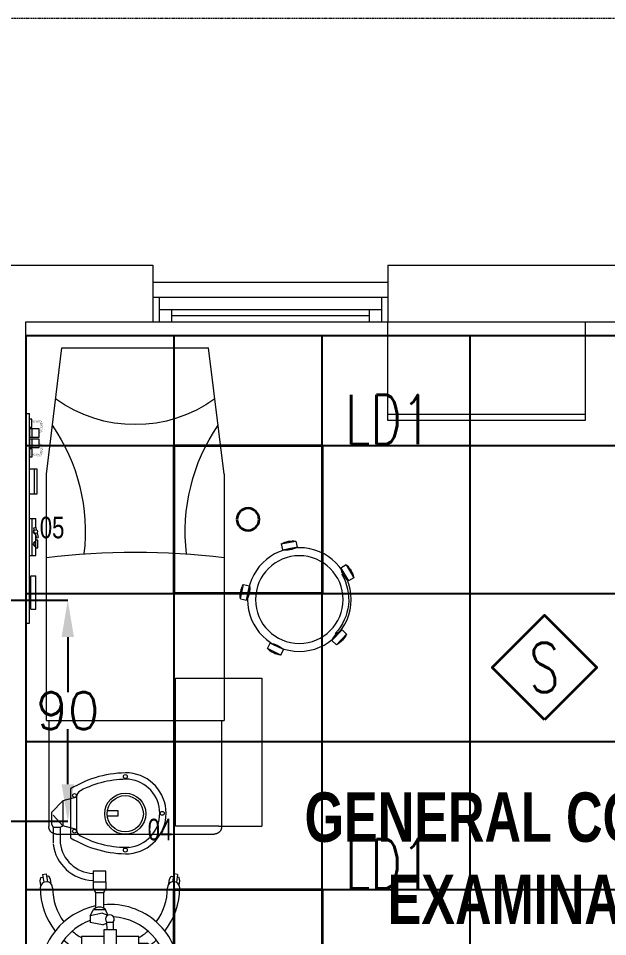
# Model space of a CAD drawing. Extents: x -12260 to 57327, y -29287 to 19916.
# Drawn here: x 8366 to 10753, y 6119 to 9840 of the extents above; entities that cross this region are included whole.
import ezdxf
from ezdxf.enums import TextEntityAlignment as Align

# ---------------------------------------------------------------- set-up
doc = ezdxf.new("R2010")
doc.units = 0
doc.header["$LTSCALE"] = 0.25
doc.linetypes.add('01-First Floor$0$HIDDEN', pattern=[9.525, 6.35, -3.175])
doc.linetypes.add('DASHDOT', pattern=[25.4, 12.7, -6.35, 0, -6.35])
for name, color, linetype, lineweight in [('01-First Floor$0$72_EGR_BASE_TEXT', 252, 'Continuous', 5), ('01-First Floor$0$72_EGR_EQP_TAG', 142, 'Continuous', 5), ('01-First Floor$0$Aluminum', 251, 'Continuous', 5), ('01-First Floor$0$LOADING', 253, 'Continuous', 5), ('01-First Floor$0$Proj', 251, 'Continuous', 5), ('01-First Floor$0$Walls', 251, 'Continuous', 5), ('E-DIM', 6, 'Continuous', 18), ('E-LITE-CIRC-NUMB', 6, 'Continuous', 25), ('E-LITE-CLNG', 150, 'Continuous', 35), ('E-LITE-CLNG-CNDT', 6, 'DASHDOT', 35), ('E-LITE-CTRL', 6, 'Continuous', 25), ('E-LITE-IDEN', 6, 'Continuous', 25), ('F-ALRM-CLNG @ 100', 33, 'Continuous', 35)]:
    doc.layers.add(name, color=color, linetype=linetype, lineweight=lineweight)
doc.layers.add('01-First Floor$0$FALSE CEILING', color=251, linetype='Continuous')
doc.styles.add('01-First Floor$0$X3G_ENTITY_257CFD', font='swisscl.ttf', dxfattribs={"height": 200})
doc.styles.add('01-First Floor$0$X3G_ENTITY_9EC9', font='swisscl.ttf', dxfattribs={"height": 0.2})
doc.styles.add('DC_SIMPLEX', font='SIMPLEX.shx', dxfattribs={"width": 0.7})
doc.styles.get("Standard").update_dxf_attribs({"font": 'romans.shx'})
doc.dimstyles.get("Standard").update_dxf_attribs({"dimtxt": 150, "dimasz": 150, "dimexe": 0.18, "dimexo": 0.0625, "dimgap": 0.09, "dimtad": 0, "dimtih": 1, "dimtoh": 1, "dimdec": 0, "dimlfac": 0.1, "dimzin": 0, "dimdsep": 46, "dimtxsty": 'Standard', "dimcen": 0.09, "dimclrd": 6, "dimadec": 0, "dimazin": 0, "dimtfac": 1, "dimtdec": 0, "dimtofl": 0, "dimtmove": 0, "dimatfit": 3, "dimfxl": 1, "dimtolj": 1, "dimtzin": 0, "dimarcsym": 0})

# ---------------------------------------------------------------- blocks, each defined once
blk = doc.blocks.new('01-First Floor$0$ME19011A-P')
for p, q in [((-0.425, 0), (0.425, 0)), ((-0.425, 0), (-0.425, -0.015)), ((0.425, 0), (0.425, -0.015)), ((-0.425, -0.015), (0.425, -0.015)), ((-0.3675, -0.0198), (-0.2325, -0.0198)), ((-0.3675, -0.0198), (-0.3675, -0.0399)), ((-0.36, -0.015), (-0.36, -0.0198)), ((-0.24, -0.015), (-0.24, -0.0198)), ((-0.2325, -0.0198), (-0.2325, -0.0399)), ((-0.15, -0.015), (-0.15, -0.04)), ((-0.15, -0.025), (0, -0.025)), ((-0.0606, -0.0371), (-0.0787, -0.0432)), ((-0.0402, -0.0312), (-0.0496, -0.0337)), ((-0.0376, -0.0409), (-0.0402, -0.0312)), ((0, -0.015), (0, -0.04)), ((0.1, -0.015), (0.1, -0.045)), ((0.1, -0.035), (0.2, -0.035)), ((0.2, -0.045), (0.2, -0.015)), ((0.2818, -0.015), (0.2484, -0.015)), ((0.2484, -0.0243), (0.2484, -0.015)), ((0.2818, -0.0243), (0.2484, -0.0243)), ((0.2818, -0.0243), (0.2818, -0.015)), ((0.3211, -0.015), (0.2877, -0.015)), ((0.2877, -0.015), (0.2877, -0.0531)), ((0.3211, -0.0243), (0.2877, -0.0243)), ((0.3211, -0.0531), (0.3211, -0.015)), ((0.3623, -0.015), (0.3289, -0.015)), ((0.3289, -0.015), (0.3289, -0.0531)), ((0.3623, -0.0243), (0.3289, -0.0243)), ((0.3623, -0.0531), (0.3623, -0.015)), ((0.3682, -0.0243), (0.3682, -0.015)), ((0.3682, -0.015), (0.4016, -0.015)), ((0.3682, -0.0243), (0.4016, -0.0243)), ((0.4016, -0.0243), (0.4016, -0.015)), ((-0.3675, -0.0399), (-0.2325, -0.0399)), ((-0.15, -0.04), (-0.1187, -0.04)), ((-0.0887, -0.04), (-0.0637, -0.04)), ((-0.0787, -0.0432), (-0.077, -0.0497)), ((-0.0582, -0.046), (-0.077, -0.0497)), ((-0.047, -0.0434), (-0.0376, -0.0409)), ((-0.0379, -0.04), (0, -0.04)), ((0.1, -0.045), (0.2, -0.045)), ((0.2877, -0.0531), (0.3211, -0.0531)), ((0.3289, -0.0531), (0.3623, -0.0531))]:
    blk.add_line(p, q)
at = {"color": 8, "const_width": 0.000601}
for points in [[(0.3044, -0.0531, -0.184574), (0.2977, -0.0636, -1.44364), (0.2961, -0.0581, -0.837915), (0.2969, -0.0664, -0.30536), (0.2839, -0.062, -1.584726), (0.2894, -0.0609, -0.253153), (0.2827, -0.0684, -0.874198), (0.2775, -0.0585, -0.915253), (0.2791, -0.0658, -0.223821), (0.2683, -0.0644, -1.703343), (0.272, -0.0597, -0.588962), (0.2621, -0.068, -0.717795), (0.2625, -0.0581, -0.983104), (0.2645, -0.0644, -0.326362), (0.2534, -0.0609, -0.758716), (0.2609, -0.0514, -0.906186), (0.2593, -0.0565, -0.189488), (0.2526, -0.0522, -0.7948), (0.2613, -0.0423, -1.223996), (0.2574, -0.047, -0.072149), (0.2534, -0.0403, -0.645886), (0.2609, -0.0324, -1.366917), (0.2574, -0.0371, -0.078415), (0.2542, -0.0308, -0.723006), (0.2613, -0.0256, -1.105484), (0.2582, -0.0292, -0.221197), (0.2566, -0.0243, -0.221197)], [(0.3456, -0.0531, 0.184574), (0.3523, -0.0636, 1.44364), (0.3539, -0.0581, 0.837915), (0.3531, -0.0664, 0.30536), (0.3661, -0.062, 1.584726), (0.3606, -0.0609, 0.253153), (0.3673, -0.0684, 0.874198), (0.3725, -0.0585, 0.915253), (0.3709, -0.0658, 0.223821), (0.3817, -0.0644, 1.703343), (0.378, -0.0597, 0.588962), (0.3879, -0.068, 0.717795), (0.3875, -0.0581, 0.983104), (0.3855, -0.0644, 0.326362), (0.3966, -0.0609, 0.758716), (0.3891, -0.0514, 0.906186), (0.3907, -0.0565, 0.189488), (0.3974, -0.0522, 0.7948), (0.3887, -0.0423, 1.223996), (0.3926, -0.047, 0.072149), (0.3966, -0.0403, 0.645886), (0.3891, -0.0324, 1.366917), (0.3926, -0.0371, 0.078415), (0.3958, -0.0308, 0.723006), (0.3887, -0.0256, 1.105484), (0.3918, -0.0292, 0.221197), (0.3934, -0.0243, 0.221197)]]:
    blk.add_lwpolyline(points, format="xyb", dxfattribs=at)
blk.add_lwpolyline([(-0.1187, -0.0482), (-0.0887, -0.0482), (-0.0887, -0.0382), (-0.1187, -0.0382)], close=True)
blk.add_circle((-0.0537, -0.04), 0.0075)
for centre, radius, start, end in [((-0.1037, -0.04), 0.01, 10.4593, 169.5407), ((-0.1037, -0.04), 0.0075, 14.0075, 165.9925), ((-0.0537, -0.04), 0.01, 45, 180)]:
    blk.add_arc(centre, radius, start, end)
blk = doc.blocks.new('01-First Floor$0$M.44.57.64')
at = {"layer": '01-First Floor$0$LOADING', "xscale": 1000.000000000002, "yscale": 1000.000000000002, "zscale": 1000.000000000002, "rotation": 225.9999036123427}
blk.add_blockref('01-First Floor$0$ME19011A-P', (-80806.9, 16720.7), dxfattribs=at)
blk = doc.blocks.new('01-First Floor$0$GF21027-P')
at = {"layer": '01-First Floor$0$LOADING'}
for p, q in [((0.4, 0.4), (-0.4, 0.4)), ((-0.4, 0.4), (-0.4, 0)), ((0.4, 0), (0.4, 0.4)), ((-0.4, 0.025), (0.4, 0.025)), ((-0.4, 0), (0.4, 0))]:
    blk.add_line(p, q, dxfattribs=at)
blk = doc.blocks.new('01-First Floor$0$HF10037B-P')
at = {"layer": '01-First Floor$0$LOADING'}
for p, q in [((0.2459, 0.134), (0.1859, 0.134)), ((0.1859, 0.134), (0.1859, 0.109)), ((0.2459, 0.134), (0.2459, 0.109)), ((0.2459, 0.109), (0.1859, 0.109)), ((0, 0), (-0.0142, -0.0583)), ((0, 0), (0.0243, -0.0059)), ((0.0243, -0.0059), (0.01, -0.0642)), ((0.4071, -0.0094), (0.431, -0.0018)), ((0.4071, -0.0094), (0.4255, -0.0665)), ((0.431, -0.0018), (0.4493, -0.0589)), ((-0.0142, -0.0583), (0.01, -0.0642)), ((0.4069, -0.0417), (0.4165, -0.0387)), ((0.4255, -0.0665), (0.4493, -0.0589)), ((0.0524, -0.2725), (0.0674, -0.2525)), ((0.0674, -0.2525), (0.1154, -0.2885)), ((0.3125, -0.2897), (0.362, -0.2558)), ((0.3761, -0.2764), (0.362, -0.2558)), ((0.0524, -0.2725), (0.1004, -0.3085)), ((0.1004, -0.3085), (0.1154, -0.2885)), ((0.3266, -0.3103), (0.3125, -0.2897)), ((0.3266, -0.3103), (0.3761, -0.2764)), ((0.3267, -0.268), (0.3323, -0.2763))]:
    blk.add_line(p, q, dxfattribs=at)
for radius in [0.21, 0.1775]:
    blk.add_circle((0.2161, -0.1014), radius, dxfattribs=at)
for centre, radius, start, end in [((0.2159, 0.0465), 0.0925, 71.0754, 108.9246), ((0.2159, 0.1965), 0.0925, 251.0754, 288.9246), ((0.0779, -0.0499), 0.0925, 147.3419, 185.1912), ((-0.0678, -0.0143), 0.0925, 327.3419, 5.1912), ((0.4996, -0.0113), 0.0925, 178.8412, 216.6904), ((0.3568, -0.057), 0.0925, 358.8412, 36.6904), ((0.2161, -0.1014), 0.2, 303.6037, 17.3657), ((0.0389, -0.3404), 0.0925, 34.1875, 72.0368), ((0.3867, -0.3449), 0.0925, 105.5121, 143.3614), ((0.1289, -0.2205), 0.0925, 214.1875, 252.0368), ((0.3019, -0.2212), 0.0925, 285.5121, 323.3614)]:
    blk.add_arc(centre, radius, start, end, dxfattribs=at)
blk = doc.blocks.new('01-First Floor$0$HF13902-P')
at = {"color": 8, "linetype": '01-First Floor$0$HIDDEN'}
for p, q in [((-0.35, -0.6824), (-0.35, -1.1124)), ((0.35, -0.6824), (0.35, -1.1124)), ((0.32, -1.1424), (-0.32, -1.1424))]:
    blk.add_line(p, q, dxfattribs=at)
at = {"linetype": 'Continuous'}
for points in [[(0.36, -0.5224), (0.36, -0.5224), (0.36, -0.5224), (0.36, -0.5224), (0.36, -0.5224), (0.36, -0.5224), (0.36, -0.5224), (0.36, -0.5224), (0.36, -0.5224), (0.36, -0.5224), (0.36, -0.5224), (0.36, -0.5224), (0.36, -0.5224), (0.36, -0.5224), (0.36, -0.5224), (0.36, -0.5224), (0.36, -0.5224), (0.36, -0.5224), (0.36, -0.5224), (0.36, -0.5224), (0.36, -0.5224), (0.36, -0.5224), (0.36, -0.5224), (0.36, -0.5224), (0.36, -0.5224), (0.36, -0.5224), (0.36, -0.5224), (0.36, -0.5224), (0.36, -0.5224), (0.36, -0.5224), (0.36, -0.5224), (0.36, -0.5224), (0.36, -0.5224), (0.36, -0.5224), (0.36, -0.5224), (0.36, -0.5224), (0.36, -0.5224), (0.36, -0.5224), (0.36, -0.5224), (0.36, -0.5224), (0.36, -0.5224), (0.36, -0.5224), (0.36, -0.5224), (0.36, -0.5224), (0.36, -0.5224), (0.36, -0.5224), (0.36, -0.5224), (0.36, -0.5224), (0.36, -0.5224), (0.36, -0.5224), (0.36, -0.5224), (0.36, -0.5224), (0.36, -0.5224), (0.36, -0.5224), (0.36, -0.5224), (0.36, -0.5224), (0.36, -0.5224), (0.36, -0.5224), (0.36, -0.5224), (0.36, -0.5224), (0.36, -0.5224), (0.36, -0.5224), (0.36, -0.5224), (0.36, -0.5224), (0.36, -0.5224), (0.36, -0.5224), (0.36, -0.5224), (0.36, -0.5224), (0.36, -0.5224), (0.36, -0.5224), (0.36, -0.5224), (0.36, -0.5224), (0.36, -0.5224), (0.36, -0.5224), (0.36, -0.5224), (0.36, -0.5224), (0.36, -0.5224), (0.36, -0.5224), (0.36, -0.5224), (0.36, -0.5224), (0.36, -0.5224), (0.36, -0.5224), (0.36, -0.5224), (0.36, -0.5224), (0.36, -0.5224), (0.36, -0.5224), (0.36, -0.5224), (0.36, -0.5224), (0.36, -0.5224), (0.36, -0.5224), (0.36, -0.5224), (0.36, -0.5224), (0.36, -0.5224), (0.36, -0.5224), (0.36, -0.5224), (0.36, -0.5224), (0.36, -0.5224), (0.36, -0.5224), (0.36, -0.5224), (0.36, -0.5224), (0.36, -0.5224), (0.36, -0.5224), (0.36, -0.5224), (0.36, -0.5224), (0.36, -0.5224), (0.36, -0.5224), (0.36, -0.5224), (0.36, -0.5224), (0.36, -0.5224), (0.36, -0.5224), (0.36, -0.5224), (0.36, -0.5224), (0.36, -0.5224), (0.36, -0.5224), (0.36, -0.5224), (0.36, -0.5224), (0.36, -0.5224), (0.36, -0.5224), (0.36, -0.5224), (0.36, -0.5224), (0.36, -0.5224), (0.36, -0.5224), (0.36, -0.5224), (0.36, -0.5224), (0.36, -0.5224), (0.36, -0.5224), (0.36, -0.5224), (0.36, -0.5224), (0.36, -0.5224), (0.36, -0.5224), (0.36, -0.5224), (0.36, -0.5224), (0.36, -0.5224), (0.36, -0.5224), (0.36, -0.5224), (0.36, -0.5224), (0.36, -0.5224), (0.36, -0.5224), (0.36, -0.5224), (0.36, -0.5224), (0.36, -0.5224), (0.36, -0.5224), (0.36, -0.5224), (0.36, -0.5224), (0.36, -0.5224), (0.36, -0.5224), (0.36, -0.5224), (0.36, -0.5224), (0.36, -0.5224), (0.36, -0.5224), (0.36, -0.5224), (0.36, -0.5224), (0.36, -0.5224), (0.36, -0.5224), (0.36, -0.5224), (0.36, -0.5224), (0.36, -0.5224), (0.36, -0.5224), (0.36, -0.5224), (0.36, -0.5224), (0.36, -0.5224), (0.36, -0.5224), (0.36, -0.5224), (0.36, -0.5224), (0.36, -0.5224), (0.36, -0.5224), (0.36, -0.5224), (0.36, -0.5224), (0.36, -0.5224), (0.36, -0.5224), (0.36, -0.5224), (0.36, -0.5224), (0.36, -0.5224), (0.36, -0.5224), (0.36, -0.5224), (0.36, -0.5224), (0.36, -0.5224), (0.36, -0.5224), (0.36, -0.5224), (0.36, -0.5224), (0.36, -0.5224), (0.36, -0.5224), (0.36, -0.5224), (0.36, -0.5224), (0.36, -0.5224), (0.36, -0.5224), (0.36, -0.5224), (0.36, -0.5224), (0.36, -0.5224), (0.36, -0.5224), (0.36, -0.5224), (0.36, -0.5224), (0.36, -0.5224), (0.36, -0.5224), (0.36, -0.5224), (0.36, -0.5224), (0.36, -0.5224), (0.36, -0.5224), (0.36, -0.5224), (0.36, -0.5224), (0.36, -0.5224), (0.36, -0.5224), (0.36, -0.5224), (0.36, -0.5224), (0.36, -0.5224), (0.36, -0.5224), (0.36, -0.5224), (0.36, -0.5224), (0.36, -0.5224), (0.36, -0.5224), (0.36, -0.5224), (0.36, -0.5224), (0.36, -0.5224), (0.36, -0.5224), (0.36, -0.5224), (0.36, -0.5224), (0.36, -0.5224), (0.36, -0.5224), (0.36, -0.5224)], [(0.36, -0.5224), (0.36, -0.5224), (0.36, -0.5224), (0.36, -0.5224), (0.36, -0.5224), (0.36, -0.5224), (0.36, -0.5224), (0.36, -0.5224), (0.36, -0.5224), (0.36, -0.5224), (0.36, -0.5224), (0.36, -0.5224), (0.36, -0.5224), (0.36, -0.5224), (0.36, -0.5224), (0.36, -0.5224), (0.36, -0.5224), (0.36, -0.5224), (0.36, -0.5224), (0.36, -0.5224), (0.36, -0.5224), (0.36, -0.5224), (0.36, -0.5224), (0.36, -0.5224), (0.36, -0.5224), (0.36, -0.5224), (0.36, -0.5224), (0.36, -0.5224), (0.36, -0.5224), (0.36, -0.5224), (0.36, -0.5224), (0.36, -0.5224), (0.36, -0.5224), (0.36, -0.5224), (0.36, -0.5224), (0.36, -0.5224), (0.36, -0.5224), (0.36, -0.5224), (0.36, -0.5224), (0.36, -0.5224), (0.36, -0.5224), (0.36, -0.5224), (0.36, -0.5224), (0.36, -0.5224), (0.36, -0.5224), (0.36, -0.5224), (0.36, -0.5224), (0.36, -0.5224), (0.36, -0.5224), (0.36, -0.5224), (0.36, -0.5224), (0.36, -0.5224), (0.36, -0.5224), (0.36, -0.5224), (0.36, -0.5224), (0.36, -0.5224), (0.36, -0.5224), (0.36, -0.5224), (0.36, -0.5224), (0.36, -0.5224), (0.36, -0.5224), (0.36, -0.5224), (0.36, -0.5224), (0.36, -0.5224), (0.36, -0.5224), (0.36, -0.5224), (0.36, -0.5224), (0.36, -0.5224), (0.36, -0.5224), (0.36, -0.5224), (0.36, -0.5224), (0.36, -0.5224), (0.36, -0.5224), (0.36, -0.5224), (0.36, -0.5224), (0.36, -0.5224), (0.36, -0.5224), (0.36, -0.5224), (0.36, -0.5224), (0.36, -0.5224), (0.36, -0.5224), (0.36, -0.5224), (0.36, -0.5224), (0.36, -0.5224), (0.36, -0.5224), (0.36, -0.5224), (0.36, -0.5224), (0.36, -0.5224), (0.36, -0.5224), (0.36, -0.5224), (0.36, -0.5224), (0.36, -0.5224), (0.36, -0.5224), (0.36, -0.5224), (0.36, -0.5224), (0.36, -0.5224), (0.36, -0.5224), (0.36, -0.5224), (0.36, -0.5224), (0.36, -0.5224), (0.36, -0.5224), (0.36, -0.5224), (0.36, -0.5224), (0.36, -0.5224), (0.36, -0.5224), (0.36, -0.5224), (0.36, -0.5224), (0.36, -0.5224), (0.36, -0.5224), (0.36, -0.5224), (0.36, -0.5224), (0.36, -0.5224), (0.36, -0.5224), (0.36, -0.5224), (0.36, -0.5224), (0.36, -0.5224), (0.36, -0.5224), (0.36, -0.5224), (0.36, -0.5224), (0.36, -0.5224), (0.36, -0.5224), (0.36, -0.5224), (0.36, -0.5224), (0.36, -0.5224), (0.36, -0.5224), (0.36, -0.5224), (0.36, -0.5224), (0.36, -0.5224), (0.36, -0.5224), (0.36, -0.5224), (0.36, -0.5224), (0.36, -0.5224), (0.36, -0.5224), (0.36, -0.5224), (0.36, -0.5224), (0.36, -0.5224), (0.36, -0.5224), (0.36, -0.5224), (0.36, -0.5224), (0.36, -0.5224), (0.36, -0.5224), (0.36, -0.5224), (0.36, -0.5224), (0.36, -0.5224), (0.36, -0.5224), (0.36, -0.5224), (0.36, -0.5224), (0.36, -0.5224), (0.36, -0.5224), (0.36, -0.5224), (0.36, -0.5224), (0.36, -0.5224), (0.36, -0.5224), (0.36, -0.5224), (0.36, -0.5224), (0.36, -0.5224), (0.36, -0.5224), (0.36, -0.5224), (0.36, -0.5224), (0.36, -0.5224), (0.36, -0.5224), (0.36, -0.5224), (0.36, -0.5224), (0.36, -0.5224), (0.36, -0.5224), (0.36, -0.5224), (0.36, -0.5224), (0.36, -0.5224), (0.36, -0.5224), (0.36, -0.5224), (0.36, -0.5224), (0.36, -0.5224), (0.36, -0.5224), (0.36, -0.5224), (0.36, -0.5224), (0.36, -0.5224), (0.36, -0.5224), (0.36, -0.5224), (0.36, -0.5224), (0.36, -0.5224), (0.36, -0.5224), (0.36, -0.5224), (0.36, -0.5224), (0.36, -0.5224), (0.36, -0.5224), (0.36, -0.5224), (0.36, -0.5224), (0.36, -0.5224), (0.36, -0.5224), (0.36, -0.5224), (0.36, -0.5224), (0.36, -0.5224), (0.36, -0.5224), (0.36, -0.5224), (0.36, -0.5224), (0.36, -0.5224), (0.36, -0.5224), (0.36, -0.5224), (0.36, -0.5224), (0.36, -0.5224), (0.36, -0.5224), (0.36, -0.5224), (0.36, -0.5224), (0.36, -0.5224), (0.36, -0.5224), (0.36, -0.5224), (0.36, -0.5224), (0.36, -0.5224), (0.36, -0.5224), (0.36, -0.5224), (0.36, -0.5224), (0.36, -0.5224), (0.36, -0.5224), (0.36, -0.5224)], [(0.36, -0.5224), (0.36, -0.5224), (0.36, -0.5224), (0.36, -0.5224), (0.36, -0.5224), (0.36, -0.5224), (0.36, -0.5224), (0.36, -0.5224), (0.36, -0.5224), (0.36, -0.5224), (0.36, -0.5224), (0.36, -0.5224), (0.36, -0.5224), (0.36, -0.5224), (0.36, -0.5224), (0.36, -0.5224), (0.36, -0.5224), (0.36, -0.5224), (0.36, -0.5224), (0.36, -0.5224), (0.36, -0.5224), (0.36, -0.5224), (0.36, -0.5224), (0.36, -0.5224), (0.36, -0.5224), (0.36, -0.5224), (0.36, -0.5224), (0.36, -0.5224), (0.36, -0.5224), (0.36, -0.5224), (0.36, -0.5224), (0.36, -0.5224), (0.36, -0.5224), (0.36, -0.5224), (0.36, -0.5224), (0.36, -0.5224), (0.36, -0.5224), (0.36, -0.5224), (0.36, -0.5224), (0.36, -0.5224), (0.36, -0.5224), (0.36, -0.5224), (0.36, -0.5224), (0.36, -0.5224), (0.36, -0.5224), (0.36, -0.5224), (0.36, -0.5224), (0.36, -0.5224), (0.36, -0.5224), (0.36, -0.5224), (0.36, -0.5224), (0.36, -0.5224), (0.36, -0.5224), (0.36, -0.5224), (0.36, -0.5224), (0.36, -0.5224), (0.36, -0.5224), (0.36, -0.5224), (0.36, -0.5224), (0.36, -0.5224), (0.36, -0.5224), (0.36, -0.5224), (0.36, -0.5224), (0.36, -0.5224), (0.36, -0.5224), (0.36, -0.5224), (0.36, -0.5224), (0.36, -0.5224), (0.36, -0.5224), (0.36, -0.5224), (0.36, -0.5224), (0.36, -0.5224), (0.36, -0.5224), (0.36, -0.5224), (0.36, -0.5224), (0.36, -0.5224), (0.36, -0.5224), (0.36, -0.5224), (0.36, -0.5224), (0.36, -0.5224), (0.36, -0.5224), (0.36, -0.5224), (0.36, -0.5224), (0.36, -0.5224), (0.36, -0.5224), (0.36, -0.5224), (0.36, -0.5224), (0.36, -0.5224), (0.36, -0.5224), (0.36, -0.5224), (0.36, -0.5224), (0.36, -0.5224), (0.36, -0.5224), (0.36, -0.5224), (0.36, -0.5224), (0.36, -0.5224), (0.36, -0.5224), (0.36, -0.5224), (0.36, -0.5224), (0.36, -0.5224), (0.36, -0.5224), (0.36, -0.5224), (0.36, -0.5224), (0.36, -0.5224), (0.36, -0.5224), (0.36, -0.5224), (0.36, -0.5224), (0.36, -0.5224), (0.36, -0.5224), (0.36, -0.5224), (0.36, -0.5224), (0.36, -0.5224), (0.36, -0.5224), (0.36, -0.5224), (0.36, -0.5224), (0.36, -0.5224), (0.36, -0.5224), (0.36, -0.5224), (0.36, -0.5224), (0.36, -0.5224), (0.36, -0.5224), (0.36, -0.5224), (0.36, -0.5224), (0.36, -0.5224), (0.36, -0.5224), (0.36, -0.5224), (0.36, -0.5224), (0.36, -0.5224), (0.36, -0.5224), (0.36, -0.5224), (0.36, -0.5224), (0.36, -0.5224), (0.36, -0.5224), (0.36, -0.5224), (0.36, -0.5224), (0.36, -0.5224), (0.36, -0.5224), (0.36, -0.5224), (0.36, -0.5224), (0.36, -0.5224), (0.36, -0.5224), (0.36, -0.5224), (0.36, -0.5224), (0.36, -0.5224), (0.36, -0.5224), (0.36, -0.5224), (0.36, -0.5224), (0.36, -0.5224), (0.36, -0.5224), (0.36, -0.5224), (0.36, -0.5224), (0.36, -0.5224), (0.36, -0.5224), (0.36, -0.5224), (0.36, -0.5224), (0.36, -0.5224), (0.36, -0.5224), (0.36, -0.5224), (0.36, -0.5224), (0.36, -0.5224), (0.36, -0.5224), (0.36, -0.5224), (0.36, -0.5224), (0.36, -0.5224), (0.36, -0.5224), (0.36, -0.5224), (0.36, -0.5224), (0.36, -0.5224), (0.36, -0.5224), (0.36, -0.5224), (0.36, -0.5224), (0.36, -0.5224), (0.36, -0.5224), (0.36, -0.5224), (0.36, -0.5224), (0.36, -0.5224), (0.36, -0.5224), (0.36, -0.5224), (0.36, -0.5224), (0.36, -0.5224), (0.36, -0.5224), (0.36, -0.5224), (0.36, -0.5224), (0.36, -0.5224), (0.36, -0.5224), (0.36, -0.5224), (0.36, -0.5224), (0.36, -0.5224), (0.36, -0.5224), (0.36, -0.5224), (0.36, -0.5224), (0.36, -0.5224), (0.36, -0.5224), (0.36, -0.5224), (0.36, -0.5224), (0.36, -0.5224), (0.36, -0.5224), (0.36, -0.5224), (0.36, -0.5224), (0.36, -0.5224), (0.36, -0.5224), (0.36, -0.5224), (0.36, -0.5224), (0.36, -0.5224), (0.36, -0.5224), (0.36, -0.5224), (0.36, -0.5224), (0.36, -0.5224), (0.36, -0.5224), (0.36, -0.5224), (0.36, -0.5224), (0.36, -0.5224), (0.36, -0.5224), (0.36, -0.5224), (0.36, -0.5224), (0.36, -0.5224), (0.36, -0.5224), (0.36, -0.5224), (0.36, -0.5224), (0.36, -0.5224), (0.36, -0.5224), (0.36, -0.5224), (0.36, -0.5224), (0.36, -0.5224), (0.36, -0.5224), (0.36, -0.5224), (0.36, -0.5224), (0.36, -0.5224), (0.36, -0.5224), (0.36, -0.5224), (0.36, -0.5224), (0.36, -0.5224), (0.36, -0.5224), (0.36, -0.5224), (0.36, -0.5224), (0.36, -0.5224), (0.36, -0.5224), (0.36, -0.5224), (0.36, -0.5224), (0.36, -0.5224), (0.36, -0.5224), (0.36, -0.5224), (0.36, -0.5224), (0.36, -0.5224), (0.36, -0.5224), (0.36, -0.5224), (0.36, -0.5224), (0.36, -0.5224), (0.36, -0.5224), (0.36, -0.5224), (0.36, -0.5224), (0.36, -0.5224), (0.36, -0.5224), (0.36, -0.5224), (0.36, -0.5224), (0.36, -0.5224), (0.36, -0.5224), (0.36, -0.5224), (0.36, -0.5224), (0.36, -0.5224), (0.36, -0.5224), (0.36, -0.5224), (0.36, -0.5224), (0.36, -0.5224), (0.36, -0.5224), (0.36, -0.5224), (0.36, -0.5224), (0.36, -0.5224), (0.36, -0.5224), (0.36, -0.5224), (0.36, -0.5224), (0.36, -0.5224), (0.36, -0.5224), (0.36, -0.5224), (0.36, -0.5224), (0.36, -0.5224), (0.36, -0.5224)]]:
    blk.add_lwpolyline(points, close=True, dxfattribs=at)
for points in [[(0.36, -0.5224), (0.36, -0.5224), (0.36, -0.5224), (0.36, -0.5224), (0.36, -0.5224), (0.36, -0.5224), (0.36, -0.5224), (0.36, -0.5224)], [(0.36, -0.5224), (0.36, -0.5224), (0.36, -0.5224), (0.36, -0.5224), (0.36, -0.5224), (0.36, -0.5224), (0.36, -0.5224), (0.36, -0.5224), (0.36, -0.5224), (0.36, -0.5224), (0.36, -0.5224), (0.36, -0.5224), (0.36, -0.5224), (0.36, -0.5224), (0.36, -0.5224), (0.36, -0.5224), (0.36, -0.5224), (0.36, -0.5224), (0.36, -0.5224), (0.36, -0.5224), (0.36, -0.5224), (0.36, -0.5224), (0.36, -0.5224), (0.36, -0.5224), (0.36, -0.5224), (0.36, -0.5224), (0.36, -0.5224), (0.36, -0.5224), (0.36, -0.5224), (0.36, -0.5224), (0.36, -0.5224), (0.36, -0.5224), (0.36, -0.5224), (0.36, -0.5224), (0.36, -0.5224), (0.36, -0.5224), (0.36, -0.5224), (0.36, -0.5224), (0.36, -0.5224), (0.36, -0.5224), (0.36, -0.5224), (0.36, -0.5224), (0.36, -0.5224), (0.36, -0.5224), (0.36, -0.5224), (0.36, -0.5224), (0.36, -0.5224), (0.36, -0.5224), (0.36, -0.5224), (0.36, -0.5224), (0.36, -0.5224), (0.36, -0.5224), (0.36, -0.5224), (0.36, -0.5224), (0.36, -0.5224), (0.36, -0.5224), (0.36, -0.5224), (0.36, -0.5224), (0.36, -0.5224), (0.36, -0.5224), (0.36, -0.5224), (0.36, -0.5224), (0.36, -0.5224), (0.36, -0.5224), (0.36, -0.5224), (0.36, -0.5224), (0.36, -0.5224), (0.36, -0.5224), (0.36, -0.5224), (0.36, -0.5224), (0.36, -0.5224), (0.36, -0.5224), (0.36, -0.5224), (0.36, -0.5224), (0.36, -0.5224), (0.36, -0.5224), (0.36, -0.5224), (0.36, -0.5224), (0.36, -0.5224), (0.36, -0.5224), (0.36, -0.5224), (0.36, -0.5224), (0.36, -0.5224), (0.36, -0.5224), (0.36, -0.5224), (0.36, -0.5224), (0.36, -0.5224), (0.36, -0.5224), (0.36, -0.5224), (0.36, -0.5224), (0.36, -0.5224), (0.36, -0.5224), (0.36, -0.5224), (0.36, -0.5224), (0.36, -0.5224), (0.36, -0.5224), (0.36, -0.5224), (0.36, -0.5224), (0.36, -0.5224), (0.36, -0.5224), (0.36, -0.5224), (0.36, -0.5224), (0.36, -0.5224), (0.36, -0.5224), (0.36, -0.5224), (0.36, -0.5224), (0.36, -0.5224), (0.36, -0.5224), (0.36, -0.5224), (0.36, -0.5224), (0.36, -0.5224)], [(0.36, -0.5224), (0.36, -0.5224), (0.36, -0.5224), (0.36, -0.5224), (0.36, -0.5224), (0.36, -0.5224), (0.36, -0.5224), (0.36, -0.5224), (0.36, -0.5224), (0.36, -0.5224), (0.36, -0.5224), (0.36, -0.5224), (0.36, -0.5224), (0.36, -0.5224), (0.36, -0.5224), (0.36, -0.5224), (0.36, -0.5224)], [(0.36, -0.5224), (0.36, -0.5224), (0.36, -0.5224), (0.36, -0.5224), (0.36, -0.5224), (0.36, -0.5224), (0.36, -0.5224)], [(0.36, -0.5224), (0.36, -0.5224), (0.36, -0.5224), (0.36, -0.5224), (0.36, -0.5224), (0.36, -0.5224), (0.36, -0.5224), (0.36, -0.5224), (0.36, -0.5224), (0.36, -0.5224), (0.36, -0.5224), (0.36, -0.5224)], [(0.36, -0.5224), (0.36, -0.5224), (0.36, -0.5224), (0.36, -0.5224), (0.36, -0.5224), (0.36, -0.5224), (0.36, -0.5224), (0.36, -0.5224), (0.36, -0.5224), (0.36, -0.5224), (0.36, -0.5224), (0.36, -0.5224), (0.36, -0.5224), (0.36, -0.5224), (0.36, -0.5224), (0.36, -0.5224), (0.36, -0.5224), (0.36, -0.5224), (0.36, -0.5224), (0.36, -0.5224), (0.36, -0.5224), (0.36, -0.5224), (0.36, -0.5224), (0.36, -0.5224), (0.36, -0.5224), (0.36, -0.5224), (0.36, -0.5224), (0.36, -0.5224), (0.36, -0.5224), (0.36, -0.5224), (0.36, -0.5224), (0.36, -0.5224), (0.36, -0.5224), (0.36, -0.5224), (0.36, -0.5224), (0.36, -0.5224), (0.36, -0.5224), (0.36, -0.5224), (0.36, -0.5224), (0.36, -0.5224), (0.36, -0.5224), (0.36, -0.5224), (0.36, -0.5224), (0.36, -0.5224), (0.36, -0.5224), (0.36, -0.5224), (0.36, -0.5224), (0.36, -0.5224), (0.36, -0.5224), (0.36, -0.5224), (0.36, -0.5224), (0.36, -0.5224), (0.36, -0.5224), (0.36, -0.5224), (0.36, -0.5224), (0.36, -0.5224), (0.36, -0.5224), (0.36, -0.5224), (0.36, -0.5224), (0.36, -0.5224), (0.36, -0.5224), (0.36, -0.5224), (0.36, -0.5224), (0.36, -0.5224), (0.36, -0.5224), (0.36, -0.5224), (0.36, -0.5224), (0.36, -0.5224), (0.36, -0.5224), (0.36, -0.5224), (0.36, -0.5224), (0.36, -0.5224), (0.36, -0.5224), (0.36, -0.5224), (0.36, -0.5224), (0.36, -0.5224), (0.36, -0.5224), (0.36, -0.5224), (0.36, -0.5224), (0.36, -0.5224), (0.36, -0.5224), (0.36, -0.5224), (0.36, -0.5224), (0.36, -0.5224), (0.36, -0.5224), (0.36, -0.5224), (0.36, -0.5224), (0.36, -0.5224), (0.36, -0.5224)], [(0.36, -0.5224), (0.36, -0.5224), (0.36, -0.5224), (0.36, -0.5224), (0.36, -0.5224), (0.36, -0.5224), (0.36, -0.5224), (0.36, -0.5224), (0.36, -0.5224), (0.36, -0.5224)], [(0.36, -0.5224), (0.36, -0.5224), (0.36, -0.5224), (0.36, -0.5224), (0.36, -0.5224), (0.36, -0.5224), (0.36, -0.5224), (0.36, -0.5224), (0.36, -0.5224), (0.36, -0.5224)], [(0.36, -0.5224), (0.36, -0.5224), (0.36, -0.5224), (0.36, -0.5224), (0.36, -0.5224), (0.36, -0.5224), (0.36, -0.5224), (0.36, -0.5224), (0.36, -0.5224), (0.36, -0.5224), (0.36, -0.5224), (0.36, -0.5224), (0.36, -0.5224), (0.36, -0.5224), (0.36, -0.5224)], [(0.36, -0.5224), (0.36, -0.5224), (0.36, -0.5224), (0.36, -0.5224), (0.36, -0.5224), (0.36, -0.5224), (0.36, -0.5224), (0.36, -0.5224), (0.36, -0.5224), (0.36, -0.5224)], [(0.36, -0.5224), (0.36, -0.5224), (0.36, -0.5224), (0.36, -0.5224), (0.36, -0.5224), (0.36, -0.5224), (0.36, -0.5224)], [(0.36, -0.5224), (0.36, -0.5224), (0.36, -0.5224), (0.36, -0.5224), (0.36, -0.5224), (0.36, -0.5224), (0.36, -0.5224), (0.36, -0.5224), (0.36, -0.5224), (0.36, -0.5224)], [(0.36, -0.5224), (0.36, -0.5224), (0.36, -0.5224), (0.36, -0.5224), (0.36, -0.5224), (0.36, -0.5224), (0.36, -0.5224), (0.36, -0.5224), (0.36, -0.5224), (0.36, -0.5224), (0.36, -0.5224), (0.36, -0.5224), (0.36, -0.5224), (0.36, -0.5224), (0.36, -0.5224), (0.36, -0.5224), (0.36, -0.5224), (0.36, -0.5224)], [(0.36, -0.5224), (0.36, -0.5224), (0.36, -0.5224), (0.36, -0.5224), (0.36, -0.5224), (0.36, -0.5224), (0.36, -0.5224), (0.36, -0.5224), (0.36, -0.5224)]]:
    blk.add_lwpolyline(points, dxfattribs=at)
blk.add_circle((0.36, -0.5224), 0.000000101)
at = {"color": 8}
for centre, radius, start, end in [((0, 1.0679), 0.5515, 234.1788, 305.8212), ((-0.9704, 0.0819), 0.7679, 353.3222, 34.2669), ((0.9704, 0.0819), 0.7679, 145.7331, 186.6778), ((0, -2.9071), 2.9071, 82.8865, 97.1135)]:
    blk.add_arc(centre, radius, start, end, dxfattribs=at)
at = {"color": 8, "linetype": '01-First Floor$0$HIDDEN'}
for centre, start, end in [((-0.32, -1.1124), 180, 270), ((0.32, -1.1124), 270, 0)]:
    blk.add_arc(centre, 0.03, start, end, dxfattribs=at)
at = {"layer": '01-First Floor$0$LOADING'}
for p, q in [((-0.36, 0.3161), (-0.2975, 0.8276)), ((0.2975, 0.8276), (-0.2975, 0.8276)), ((0.36, 0.3161), (0.2975, 0.8276)), ((-0.36, 0.3161), (-0.36, -0.6824)), ((0.36, -0.6824), (0.36, 0.3161)), ((0.36, -0.6824), (-0.36, -0.6824))]:
    blk.add_line(p, q, dxfattribs=at)
blk = doc.blocks.new('01-First Floor$0$HF11772-P')
at = {"layer": '01-First Floor$0$LOADING'}
for p, q in [((0.6, 0.35), (0, 0.35)), ((0, 0.175), (0, 0.35)), ((0.6, 0.175), (0.6, 0.35)), ((0, 0.175), (0, 0)), ((0.6, 0), (0.6, 0.175)), ((0, 0), (0.6, 0))]:
    blk.add_line(p, q, dxfattribs=at)
blk = doc.blocks.new('01-First Floor$0$mobile light')
at = {"layer": '01-First Floor$0$LOADING'}
for p, q in [((1882.58, -498.29), (1882.35, -499.8)), ((1882.58, -498.29), (1885.78, -498.78)), ((1883.78, -497.56), (1883.65, -498.45)), ((1885.1, -497.29), (1883.78, -497.56)), ((1887.04, -497.59), (1885.1, -497.29)), ((1923.94, -497.59), (1925.88, -497.29)), ((1928.41, -498.29), (1925.2, -498.78)), ((1925.88, -497.29), (1927.2, -497.56)), ((1927.2, -497.56), (1927.33, -498.45)), ((1928.41, -498.29), (1928.63, -499.8)), ((1882.35, -499.8), (1885.55, -500.28)), ((1883.28, -500.85), (1883.42, -499.96)), ((1884.47, -501.5), (1883.28, -500.85)), ((1886.4, -501.79), (1884.47, -501.5)), ((1924.58, -501.79), (1926.52, -501.5)), ((1928.63, -499.8), (1925.43, -500.28)), ((1926.52, -501.5), (1927.7, -500.85)), ((1927.7, -500.85), (1927.56, -499.96)), ((1948.76, -501.94), (1947.59, -502.62)), ((1953.47, -501.94), (1948.76, -501.94)), ((1958.23, -506.5), (1953.47, -501.94)), ((1947.59, -502.62), (1941.09, -502.62)), ((1947.59, -505.45), (1941.09, -505.45)), ((1947.59, -502.62), (1947.59, -505.45)), ((1947.59, -505.45), (1948.15, -506.5)), ((1948.15, -506.5), (1952.41, -502.55)), ((1963.08, -509.67), (1943.3, -509.67)), ((1946.6, -512.08), (1948.15, -506.5)), ((1958.23, -506.5), (1948.15, -506.5)), ((1959.78, -512.08), (1958.23, -506.5)), ((1959.78, -512.08), (1946.6, -512.08)), ((1908.01, -522.53), (1909, -517.55)), ((1911.69, -517.55), (1909, -517.55)), ((1912.69, -522.53), (1911.69, -517.55)), ((1911.69, -517.55), (1914.17, -518.99)), ((1914.17, -518.99), (1914.17, -523.77)), ((1921.08, -519.69), (1914.74, -519.69)), ((1922.73, -518.8), (1921.08, -519.69)), ((1921.08, -519.69), (1921.08, -523.01)), ((1921.08, -519.69), (1921.08, -523.01)), ((1925.38, -518.8), (1922.73, -518.8)), ((1892.68, -523.97), (1883.05, -523.97)), ((1892.68, -528.06), (1892.68, -523.24)), ((1892.68, -523.24), (1906.16, -523.24)), ((1897.5, -528.06), (1897.5, -523.24)), ((1906.16, -523.24), (1906.16, -528.06)), ((1909.15, -524.25), (1906.16, -524.32)), ((1908.01, -522.53), (1908.62, -524.28)), ((1909.15, -524.25), (1909.15, -526.94)), ((1912.69, -522.53), (1911.9, -524.78)), ((1911.9, -524.78), (1914.17, -523.77)), ((1921.08, -523.01), (1914.77, -523.01)), ((1922.73, -523.93), (1921.08, -523.04)), ((1925.38, -523.93), (1922.73, -523.93)), ((1892.68, -527.34), (1883.05, -527.34)), ((1906.16, -528.06), (1892.68, -528.06)), ((1909.15, -526.94), (1906.16, -526.87)), ((1884.47, -549.77), (1883.28, -550.42)), ((1883.28, -550.42), (1883.42, -551.31)), ((1886.4, -549.48), (1884.47, -549.77)), ((1924.58, -549.48), (1926.52, -549.77)), ((1926.52, -549.77), (1927.7, -550.42)), ((1927.7, -550.42), (1927.56, -551.31)), ((1882.35, -551.47), (1885.55, -550.99)), ((1882.58, -552.98), (1882.35, -551.47)), ((1882.58, -552.98), (1885.78, -552.5)), ((1883.78, -553.71), (1883.65, -552.82)), ((1885.1, -553.98), (1883.78, -553.71)), ((1887.04, -553.69), (1885.1, -553.98)), ((1923.94, -553.69), (1925.88, -553.98)), ((1928.41, -552.98), (1925.2, -552.5)), ((1928.63, -551.47), (1925.43, -550.99)), ((1925.88, -553.98), (1927.2, -553.71)), ((1927.2, -553.71), (1927.33, -552.82)), ((1928.41, -552.98), (1928.63, -551.47))]:
    blk.add_line(p, q, dxfattribs=at)
for points in [[(1903.33, -523.24), (1903.33, -514.02), (1891.61, -514.02), (1891.61, -523.97)], [(1954.27, -524.55), (1954.27, -528.82), (1952.05, -528.82), (1952.05, -524.5)], [(1891.61, -527.34), (1891.61, -537.34), (1903.33, -537.34), (1903.33, -528.06)], [(1892.74, -537.34), (1892.74, -539.04), (1895.76, -539.04), (1895.76, -537.34)], [(1898.05, -537.34), (1898.05, -539.5)], [(1898.05, -540.63), (1898.05, -540.87), (1898.53, -541.35), (1900.02, -541.35), (1900.5, -540.87), (1900.5, -537.34)]]:
    blk.add_lwpolyline(points, dxfattribs=at)
for points in [[(1929.78, -518.8), (1925.38, -518.8), (1925.38, -523.93), (1929.78, -523.93)], [(1899.3, -539.5), (1888.5, -539.5), (1888.5, -540.63), (1899.3, -540.63)]]:
    blk.add_lwpolyline(points, close=True, dxfattribs=at)
for centre, radius in [((1945.96, -511.25), 0.793), ((1960.42, -511.25), 0.793), ((1953.01, -531.79), 8.32), ((1953.01, -531.79), 7.35), ((1938.31, -531.85), 0.793), ((1968.07, -531.85), 0.793), ((1953.19, -546.77), 0.793)]:
    blk.add_circle(centre, radius, dxfattribs=at)
for centre, radius, start, end in [((1888.02, -499.89), 2.5, 90, 270), ((1888.02, -525.64), 28.25, 12.1463, 90), ((1922.96, -525.64), 28.25, 90, 128.2073), ((1922.96, -499.89), 2.5, 270, 90), ((1888.02, -525.64), 23.25, 20.3387, 90), ((1922.96, -525.64), 23.25, 90, 126.3743), ((1942.82, -519.31), 16.86, 97.1293, 177.6115), ((1942.82, -519.31), 13.97, 97.1293, 177.6115), ((1922.96, -525.64), 28.25, 138.4974, 155.7305), ((1980.13, -532.49), 43.32, 148.2167, 181.2501), ((1926.25, -532.49), 43.32, 358.7499, 31.7833), ((1922.96, -525.64), 23.25, 138.7224, 150.0382), ((1946.6, -514.96), 2.89, 90, 152.4092), ((1959.78, -514.96), 2.89, 27.5908, 90), ((1980.13, -532.49), 40.72, 152.4092, 181.2501), ((1926.25, -532.49), 40.72, 358.7499, 27.5908), ((1911.94, -521.38), 3.27, 313.0112, 46.9888), ((1883.05, -525.65), 1.68, 90, 270), ((1888.02, -525.64), 28.25, 270, 5.3386), ((1910.32, -525.6), 1.78, 229.0673, 130.9327), ((1888.02, -525.64), 23.25, 270, 356.3184), ((1953.19, -531.93), 16.44, 185.2361, 354.7639), ((1953.19, -531.93), 13.84, 185.2361, 354.7639), ((1922.96, -525.64), 28.25, 204.483, 208.105), ((1922.96, -525.64), 23.25, 210.2349, 221.2776), ((1922.96, -525.64), 28.25, 213.7985, 221.5026), ((1922.96, -525.64), 23.25, 233.6257, 270), ((1888.02, -551.39), 2.5, 90, 270), ((1922.96, -525.64), 28.25, 231.7927, 270), ((1922.96, -551.39), 2.5, 270, 90)]:
    blk.add_arc(centre, radius, start, end, dxfattribs=at)
blk = doc.blocks.new('01-First Floor')
at = {"layer": '01-First Floor$0$Aluminum'}
for p, q in [((8911.1, 8710), (9862.5, 8710)), ((8936.1, 8710), (8936.1, 8610)), ((9837.5, 8710), (9837.5, 8610)), ((8936.1, 8660), (9837.5, 8660)), ((8986.1, 8660), (8986.1, 8610)), ((9787.5, 8635), (8986.1, 8635)), ((9787.5, 8660), (9787.5, 8610)), ((8911.1, 8610), (9862.5, 8610))]:
    blk.add_line(p, q, dxfattribs=at)
at = {"layer": '01-First Floor$0$FALSE CEILING', "linetype": 'Continuous'}
for p, q in [((8996.4, 5110), (8996.4, 8553.5)), ((9596.4, 5110), (9596.4, 8553.5)), ((10196.4, 5110), (10196.4, 8553.5)), ((8396.4, 8110), (13106, 8110)), ((8396.4, 7510), (13106, 7510)), ((8396.4, 6910), (13106, 6910)), ((8396.4, 6310), (13106, 6310))]:
    blk.add_line(p, q, dxfattribs=at)
at = {"layer": '01-First Floor$0$FALSE CEILING'}
blk.add_lwpolyline([(13106, 8553.5), (8396.4, 8553.5), (8396.4, 5110), (13106, 5110)], close=True, dxfattribs=at)
at = {"layer": '01-First Floor$0$Proj', "linetype": '01-First Floor$0$HIDDEN'}
blk.add_line((9862.5, 8770.2), (8911.1, 8770.2), dxfattribs=at)
at = {"layer": '01-First Floor$0$Proj', "linetype": '01-First Floor$0$HIDDEN', "ltscale": 3}
blk.add_lwpolyline([(48606, 9840), (-2814, 9840), (-2814, -14060), (48606, -14060)], dxfattribs=at)
blk.add_lwpolyline([(48606, 9840), (-2814, 9840), (-2814, -14060), (48606, -14060)], dxfattribs=at)
at = {"layer": '01-First Floor$0$Walls'}
for p, q in [((6987.6, 8840), (8911.1, 8840)), ((8911.1, 8840), (8911.1, 8610)), ((9862.5, 8840), (11607.4, 8840, 0)), ((9862.5, 8840), (9862.5, 8610)), ((8396.4, 8610), (8911.1, 8610)), ((8396.4, 5110), (8396.4, 8610)), ((9862.5, 8610), (11607.4, 8610, 0))]:
    blk.add_line(p, q, dxfattribs=at)
at = {"layer": '01-First Floor$0$LOADING', "color": 1, "xscale": -1000, "yscale": 1000, "zscale": 1000, "rotation": 359.9999999790883}
blk.add_blockref('01-First Floor$0$GF21027-P', (10262.5, 8210, -0.1), dxfattribs=at)
at = {"layer": '01-First Floor$0$LOADING', "xscale": -1000, "yscale": 1000, "zscale": 1000}
blk.add_blockref('01-First Floor$0$HF13902-P', (8839.2, 7677.4, -0.1), dxfattribs=at)
at = {"layer": '01-First Floor$0$LOADING', "rotation": 224.0000963876573}
blk.add_blockref('01-First Floor$0$M.44.57.64', (-61346.3, -36291.4, -0.1), dxfattribs=at)
at = {"layer": '01-First Floor$0$LOADING', "extrusion": (2.75759e-10, -1.16581e-09, -1), "xscale": 999.9999999999998, "yscale": 999.9999999999998, "zscale": 999.9999999999998, "rotation": 205.7813125359263}
blk.add_blockref('01-First Floor$0$HF10037B-P', (-9265.3, 7487.9, 0.1), dxfattribs=at)
at = {"layer": '01-First Floor$0$LOADING', "extrusion": (3.71389e-28, -3.9656e-29, -1), "xscale": 999.9999999999989, "yscale": 999.9999999999989, "zscale": -999.9999999999989, "rotation": 89.94440663823752}
blk.add_blockref('01-First Floor$0$HF11772-P', (-9002.6, 6566.5, 0.1), dxfattribs=at)
at = {"layer": '01-First Floor$0$LOADING', "xscale": 10, "yscale": 10, "zscale": 10, "rotation": 90.00000000000001}
blk.add_blockref('01-First Floor$0$mobile light', (3480.8, -12912.9, -0.1), dxfattribs=at)
at = {"layer": '01-First Floor$0$72_EGR_BASE_TEXT', "insert": (10926, 6703.5, -0.1), "char_height": 200, "width": 3508.102, "attachment_point": 2, "style": '01-First Floor$0$X3G_ENTITY_9EC9'}
blk.add_mtext('{\\fSwis721 LtCn BT|b1|i0|c0|p34;GENERAL CONSULTATION / EXAMINATION ROOM}', dxfattribs=at)
at = {"layer": '01-First Floor$0$72_EGR_EQP_TAG', "char_height": 87.47, "attachment_point": 2, "style": '01-First Floor$0$X3G_ENTITY_257CFD'}
for s, insert in [('05', (8502.5, 7820.7, -0.1)), ('04', (8939.4, 6596.9, -0.1))]:
    blk.add_mtext(s, dxfattribs=dict(at, insert=insert))
blk = doc.blocks.new('*U16')
blk.add_lwpolyline([(-300, 300), (-300, -300), (300, -300), (300, 300)], close=True)
blk.add_circle((0, 0), 45)
at = {"layer": 'E-LITE-CIRC-NUMB', "style": 'DC_SIMPLEX', "width": 0.7, "flags": 8}
blk.add_attdef('CIRCUIT', text='', height=200, rotation=0, dxfattribs=at).set_placement((-473.9, 300), align=Align.RIGHT)
at = {"layer": 'E-LITE-CTRL', "style": 'DC_SIMPLEX', "width": 0.7, "flags": 8}
blk.add_attdef('CONTROL', (1118.9, -935), '', height=200, rotation=360, dxfattribs=at)
at = {"layer": 'E-LITE-IDEN', "style": 'DC_SIMPLEX', "width": 0.7, "flags": 8}
blk.add_attdef('TYPE', (460.4, 457.6), '', height=200, rotation=360, dxfattribs=at)
blk = doc.blocks.new('A$C5CF53093')
blk.add_lwpolyline([(0, -212.1), (-212.1, 0), (0, 212.1), (212.1, 0)], close=True)
blk = doc.blocks.new('*U57')
at = {"xscale": 0.01, "yscale": 0.01, "zscale": 0.01}
blk.add_blockref('A$C5CF53093', (0.007, -0.007), dxfattribs=at)
at = {"color": 6, "style": 'DC_SIMPLEX', "width": 0.7, "flags": 8}
blk.add_attdef('TYPE', text='', height=2, rotation=360, dxfattribs=at).set_placement((0, 0), align=Align.MIDDLE_CENTER)
blk = doc.blocks.new('*D203')
at = {"layer": 'Defpoints', "color": 0}
for p in [(7253.4, 7483.3), (7216.4, 6586.9), (8566, 6586.9)]:
    blk.add_point(p, dxfattribs=at)
at = {"layer": 'E-DIM', "color": 0, "lineweight": -2, "transparency": 16777216}
for p, q in [((7253.5, 7483.3), (8566.2, 7483.3)), ((7216.5, 6586.9), (8566.2, 6586.9))]:
    blk.add_line(p, q, dxfattribs=at)
at = {"layer": 'E-DIM', "color": 6, "lineweight": -2, "transparency": 16777216}
for p, q in [((8566, 7333.3), (8566, 7110.2)), ((8566, 6736.9), (8566, 6960))]:
    blk.add_line(p, q, dxfattribs=at)
at = {"layer": 'E-DIM', "color": 6, "transparency": 16777216}
for points in [[(8541, 7333.3), (8591, 7333.3), (8566, 7483.3)], [(8541, 6736.9), (8591, 6736.9), (8566, 6586.9)]]:
    blk.add_solid(points, dxfattribs=at)
at = {"layer": 'E-DIM', "color": 7, "transparency": 16777216, "insert": (8566, 7035.1), "char_height": 150, "attachment_point": 5}
blk.add_mtext('\\A1;90', dxfattribs=at)

msp = doc.modelspace()

# ---------------------------------------------------------------- block references
at = {"layer": 'E-LITE-CLNG'}
ref = msp.add_blockref('*U16', (9296.5, 7810), dxfattribs=dict(at, xscale=-1))
ref.add_attrib('TYPE', 'LD1', (9690, 8114.5), dxfattribs={"layer": 'E-LITE-IDEN', "height": 200, "rotation": 0, "style": 'DC_SIMPLEX', "width": 0.7, "flags": 8})
ref = msp.add_blockref('*U16', (9296.5, 6010), dxfattribs=dict(at, xscale=-1))
ref.add_attrib('TYPE', 'LD1', (9690, 6314.5), dxfattribs={"layer": 'E-LITE-IDEN', "height": 200, "rotation": 0, "style": 'DC_SIMPLEX', "width": 0.7, "flags": 8})
at = {"layer": 'E-LITE-CLNG-CNDT'}
msp.add_blockref('01-First Floor', (0, 0), dxfattribs=at)
at = {"layer": 'F-ALRM-CLNG @ 100', "xscale": 100, "yscale": 100, "zscale": 100}
msp.add_blockref('*U57', (10496.4, 7210), dxfattribs=at).add_auto_attribs({'TYPE': 'S'})

# ---------------------------------------------------------------- dimensions: what is measured, and where the dimension line sits
at = {"layer": 'E-DIM'}
dim = msp.add_linear_dim(base=(8566, 6586.9), p1=(7253.4, 7483.3), p2=(7216.4, 6586.9), angle=90, dimstyle='Standard', override={"dimclrt": 7}, dxfattribs=at)
dim.commit()
dim.dimension.update_dxf_attribs({"geometry": '*D203', "text_midpoint": (8566, 7035.1)})

doc.saveas('drawing.dxf')
